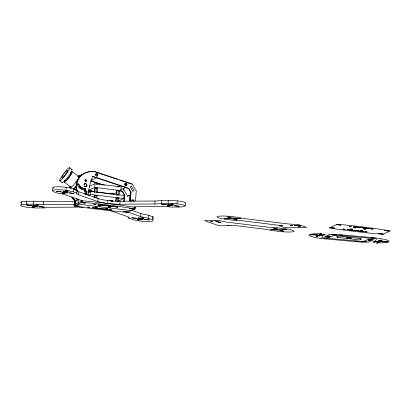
<?xml version="1.0" encoding="UTF-8"?>
<svg xmlns="http://www.w3.org/2000/svg" width="411" height="411" viewBox="0 0 411 411"><rect width="100%" height="100%" fill="white"/><g stroke="black" fill="none" stroke-linecap="round" stroke-linejoin="round"><path stroke-width="0.62" d="M135.476 200.938L136.282 190.93L132.157 183.964L94.669 171.469A19.312 18.428 65.3 0 0 84.651 173.257C78.563 176.047 75.264 183.352 76.898 189.805L76.487 189.995C74.853 183.542 78.152 176.232 84.24 173.447A19.312 18.428 65.3 0 1 89.67 171.731M84.815 191.464C86.721 189.774 87.538 194.167 85.159 193.227M83.325 207.087L50.486 207.303A16.322 2.471 4.6 0 0 44.224 207.997A9.828 1.485 4.6 0 0 37.642 208.038A24.578 3.72 4.6 0 1 29.654 207.529L28.703 207.442A9.453 1.428 4.6 0 1 21.351 204.858L21.588 201.878L22.004 201.78A24.578 3.72 4.6 0 1 26.849 201.185A9.828 1.485 4.6 0 0 33.43 201.143A16.322 2.471 4.6 0 0 43.355 201.734L74.365 201.534L78.439 199.664L78.08 204.133L131.392 210.622M21.351 204.858L21.768 204.76A24.578 3.72 4.6 0 1 26.607 204.169L26.849 201.185M26.607 204.169A9.828 1.485 4.6 0 0 33.188 204.123L33.43 201.143M33.214 206.224L32.423 205.788L35.608 205.639L38.428 206.317L36.343 206.589L33.214 206.224L33.312 205.032M33.491 206.286L33.584 205.089M33.794 206.343L33.892 205.151M34.128 206.394L34.221 205.202M34.478 206.445L34.575 205.253M34.596 206.456L34.688 205.264M34.848 206.486L34.94 205.295M35.223 206.522L35.315 205.33M35.598 206.553C35.593 202.71 42.302 206.517 35.716 205.387M35.978 206.579L36.07 205.387M33.188 204.123A16.322 2.471 4.6 0 0 43.114 204.714L43.525 204.714L43.766 201.734M134.844 207.314L122.74 205.479A135.887 20.555 4.6 0 0 109.619 203.728L105.149 203.183A135.548 20.504 4.6 0 0 91.55 201.678L82.272 200.774L64.928 194.691A16.322 2.471 4.6 0 0 57.129 193.124A9.828 1.485 4.6 0 0 53.451 191.834A24.578 3.72 4.6 0 1 52.68 190.555L53.014 187.442A9.453 1.428 4.6 0 1 66.176 187.354L67.034 187.488A24.578 3.72 4.6 0 1 73.43 188.726A9.828 1.485 4.6 0 0 77.109 190.016L76.872 192.995A16.322 2.471 4.6 0 0 78.121 194.609L97.89 201.549A16.188 2.451 4.6 0 0 119.848 204.221L155.23 203.99A16.322 2.471 4.6 0 0 161.497 203.296A9.828 1.485 4.6 0 0 168.078 203.25A24.578 3.72 4.6 0 1 176.062 203.764L177.013 203.851A9.453 1.428 4.6 0 1 184.369 206.43L183.953 206.528A24.578 3.72 4.6 0 1 179.109 207.123A9.828 1.485 4.6 0 0 172.533 207.165A16.322 2.471 4.6 0 0 162.607 206.574L134.988 206.754A2.219 0.334 4.6 0 0 134.592 207.267L135.306 207.385L135.188 208.875L127.595 212.364L113.724 211.059A135.887 20.555 4.6 0 1 100.068 209.548L95.593 209.009A135.548 20.504 4.6 0 1 82.503 207.267L74.006 206.009L74.365 201.534M62.205 193.483C61.337 192.898 64.106 192.672 64.671 193.036C64.969 193.74 61.044 194.203 62.302 192.291M62.38 193.514L62.477 192.322M62.57 193.545L62.667 192.353M62.78 193.571L62.873 192.379M62.996 193.591L63.089 192.399M63.207 193.602L63.304 192.41M63.428 192.656L62.148 192.158L65.493 191.983L68.175 192.672L66.315 192.929L63.428 192.656L63.52 191.464M63.417 193.612L63.51 192.42M63.607 193.612L63.705 192.42M63.751 192.708L63.844 191.516M63.782 193.607L63.875 192.415M63.926 193.591L64.018 192.399M64.039 193.571L64.188 191.567M64.116 193.55L64.208 192.358M64.342 192.79L64.44 191.598M64.455 192.805L64.553 191.613M64.83 192.846L64.923 191.654M65.205 192.877L65.303 191.685M65.585 192.903L65.683 191.711M52.778 190.421A9.453 1.428 4.6 0 1 65.935 190.334L66.176 187.354M65.971 191.865C64.512 191.454 67.615 190.925 68.118 191.351C69.13 191.952 64.548 192.687 66.068 190.673M65.955 192.918L66.053 191.726M66.161 191.896L66.258 190.704M66.315 192.929L66.464 190.73M66.587 191.942L66.68 190.75M66.654 192.934L66.752 191.742M66.798 191.952L66.895 190.761M67.008 191.963L67.101 190.771M67.199 191.963L67.296 190.771M67.373 191.958L67.466 190.766M67.517 191.942L67.609 190.75M67.63 191.922L67.723 190.73M67.707 191.901L67.8 190.709M76.872 192.995A9.828 1.485 4.6 0 1 73.194 191.706L73.43 188.726M74.006 206.009L76.6 205.685L75.105 205.5L75.465 201.03L76.446 201.149M76.816 198.487L76.718 199.679L77.622 199.787L77.211 199.977M78.331 194.686L78.362 191.624A16.322 2.471 4.6 0 1 76.826 190.457M81.27 200.085L81.101 202.772L82.154 202.263L91.427 203.168A135.548 20.504 4.6 0 1 105.026 204.673L109.501 205.217A135.887 20.555 4.6 0 1 122.622 206.969L135.188 208.875M75.105 205.5L81.054 202.767L82.96 202.762L81.465 202.577L81.584 201.087L82.272 200.774L82.154 202.263M81.512 202.587L81.666 200.671M88.658 192.697L88.812 190.781L91.735 190.899L91.324 191.084M89.064 192.507L89.218 190.591M90.579 191.927L90.682 190.653M88.195 195.497L90.471 194.449L90.713 191.469L124.076 195.533L123.834 198.513L118.722 200.861M88.447 190.314L94.7 187.442L94.998 183.717L121.106 186.892L120.808 190.622L119.673 191.141M94.042 197.295L94.196 195.384L97.119 195.497L96.914 198.056M94.438 192.399L94.797 187.93L95.208 187.745L97.72 188.048L97.361 192.518L96.308 192.271L96.667 187.801M94.402 197.748L94.607 195.194M94.849 192.214L95.208 187.745M95.861 197.809L96.066 195.251M97.89 201.549L98.126 198.57L78.573 191.706M107.579 203.476L107.821 200.496M110.708 194.495L110.811 193.216L112.27 193.278L113.323 193.524L113.22 194.804M115.702 201.22L115.959 198.03L116.364 197.84L118.882 198.148L118.625 201.339M116.108 201.036L116.364 197.84M116.965 190.391L116.554 190.581L116.195 195.05L116.606 194.86L116.965 190.391L119.478 190.694L119.118 195.168M117.52 201.729L117.829 197.902M118.43 190.447L118.07 194.922L116.606 194.86M119.848 204.221L120.084 201.241L155.471 201.01A16.322 2.471 4.6 0 0 161.739 200.311A9.828 1.485 4.6 0 0 168.315 200.27A24.578 3.72 4.6 0 1 176.304 200.779L177.254 200.871A9.453 1.428 4.6 0 1 185.094 203.281M123.788 201.436L124.297 195.148L122.098 191.439L119.693 190.637M124.148 201.878L124.708 194.963L122.509 191.249L120.104 190.447M129.367 200.732L129.819 195.102M129.948 201.03L130.657 192.23L128.458 188.515L92.377 176.489M131.443 210.262L141.03 213.617A16.322 2.471 4.6 0 0 148.828 215.184A9.828 1.485 4.6 0 0 152.507 216.474L152.265 219.453A24.578 3.72 4.6 0 1 153.041 220.733L152.943 220.871A9.453 1.428 4.6 0 1 139.781 220.954L138.923 220.825A24.578 3.72 4.6 0 1 132.527 219.582A9.828 1.485 4.6 0 0 128.849 218.292L128.946 217.1M130.308 201.467L131.068 192.04L128.869 188.33L92.788 176.304A58.27 55.613 65.3 0 0 88.201 194.973M138.266 218.991L137.546 218.616L140.891 218.447L143.567 219.135L141.353 219.382L138.266 218.991L138.358 217.799M138.528 219.053L138.62 217.861M138.82 219.114L138.918 217.922M139.144 219.171L139.242 217.979M139.488 219.222L139.586 218.025M139.735 219.253L139.832 218.061M139.853 219.263L139.946 218.071M140.223 219.304L140.321 218.113M152.265 219.453A9.828 1.485 4.6 0 1 148.587 218.164A16.322 2.471 4.6 0 1 140.788 216.597L140.788 213.54M140.603 219.335L140.701 218.143M140.978 219.361L141.076 218.169M141.353 219.382L141.446 218.19M141.708 219.387L141.805 218.195M142.052 219.392L142.144 218.2M142.365 219.382L142.463 218.19M142.653 219.371L142.751 218.179M142.91 219.346L143.007 218.154M148.587 218.164L148.828 215.184M153.087 219.084L153.277 217.753A24.578 3.72 4.6 0 0 152.507 216.474M154.834 203.995L155.075 201.015M161.497 203.296L161.739 200.311M167.524 206.307C165.993 205.952 169.044 205.361 169.496 205.757C171.176 206.24 165.946 207.272 167.616 205.115M167.714 206.337L167.811 205.146M168.078 203.25L168.315 200.27M167.919 206.363L168.017 205.171M168.135 206.384L168.233 205.192M168.376 205.413L167.287 204.971L170.498 204.765L173.319 205.443L171.582 205.726L168.376 205.413L168.474 204.216M168.351 206.394L168.448 205.202M168.556 206.404L168.654 205.212M168.685 205.469L168.782 204.277M168.751 206.404L168.844 205.212M168.921 206.399L169.111 204.329M169.368 205.572L169.466 204.38M169.486 205.582L169.579 204.39M169.733 205.613L169.83 204.421M170.113 205.649L170.205 204.457M170.488 205.68C170.873 201.76 176.966 205.777 170.565 204.483M170.863 205.706L170.961 204.514M171.115 204.657L171.207 203.466M171.233 205.716L171.402 203.496M171.51 204.714L171.608 203.522M171.726 204.735L171.824 203.543M171.942 204.745L172.039 203.553M172.147 204.755L172.245 203.563M172.343 204.755L172.435 203.563M172.512 204.75L172.61 203.558M172.656 204.735L172.754 203.543M177.013 203.851L177.254 200.871M185.166 205.844L185.407 202.864M70.183 188.233L70.358 186.748L69.947 186.933L69.844 187.673L70.25 187.488M69.947 186.933L70.091 186.204M86.731 192.199L86.351 193.113L85.431 193.329M85.072 191.516L84.979 191.788A1.135 1.084 65.3 0 0 85.334 192.867L85.57 193.036A1.135 1.084 65.3 0 0 86.875 192.816L87.029 192.574A1.135 1.084 65.3 0 0 85.699 190.971L85.134 191.418M74.16 189.373L76.076 186.676M83.731 190.057L84.45 189.014M85.889 186.933L86.603 185.89M53.014 187.442L52.921 187.575A24.578 3.72 4.6 0 0 53.065 188.325M84.887 191.403L86.017 191.182L86.736 192.358M79.241 176.925L79.554 176.602M89.182 190.704L89.521 190.92M79.642 176.53L81.445 175.677M85.349 181.451A0.75 0.714 65.3 0 0 85.714 181.39L85.873 181.287A0.75 0.714 65.3 0 0 86.11 180.783L85.745 180.064L84.871 180.188A0.755 0.719 65.3 0 1 85.19 180.018L85.904 180.172A0.755 0.719 65.3 0 1 85.688 181.441L85.457 181.472M85.688 181.441L86.048 180.439M123.053 188.469L127.631 196.196L128.864 195.446M77.869 176.422L78.29 176.18A19.312 18.428 65.3 0 1 82.59 174.665M70.8 173.257L71.016 173.175A4.675 0.688 -53.1 0 1 68.426 177.86A4.675 0.688 -53.1 0 1 65.447 180.285M85.005 180.08L84.954 180.116A0.75 0.714 65.3 0 1 85.313 180.157L85.483 180.249A0.75 0.714 65.3 0 1 85.565 181.426M81.352 175.281L81.758 175.091M80.797 175.754L81.208 175.564M79.77 176.787L80.181 176.596M79.297 177.341L79.708 177.151M78.85 177.922L79.261 177.732M78.439 178.528L78.85 178.338M78.054 179.155L78.465 178.965M94.258 171.654L94.669 171.469M77.705 179.797L78.116 179.612M77.386 180.465L77.797 180.275M77.098 181.148L77.509 180.958M76.847 181.847L77.258 181.657M76.636 182.556L77.042 182.366M76.456 183.28L76.862 183.09M76.312 184.01L76.723 183.825M76.205 184.755L76.616 184.565M78.388 184.38L78.799 184.19A8.318 7.937 65.3 0 0 85.19 188.736A0.755 0.719 65.3 0 1 85.853 189.569A0.755 0.719 65.3 0 1 85.072 190.226L84.661 190.416A0.755 0.719 65.3 0 0 85.442 189.759A0.755 0.719 65.3 0 0 84.779 188.926A8.318 7.937 65.3 0 1 78.388 184.38A0.755 0.719 65.3 0 0 77.057 184.513M76.133 185.5L76.544 185.31M76.102 186.25L76.508 186.06M76.102 187L76.513 186.815M96.616 177.845L91.206 180.331A1.891 1.803 65.3 0 0 91.92 179.73M76.143 187.755L76.554 187.565M76.22 188.505L76.631 188.315M76.338 189.255L76.744 189.065M89.315 186.327L94.998 183.717M84.779 188.926L85.19 188.736M72.156 197.799L72.567 197.609L75.511 201.036L75.151 205.505L74.74 205.695L75.054 201.22L71.766 197.146L72.177 196.956L72.567 197.609M72.577 198.426L72.983 198.241M73.024 199.037L73.435 198.847M88.437 192.518L90.713 191.469M73.502 199.623L73.913 199.433M74.011 200.183L74.422 199.993M74.54 200.717L74.951 200.532M96.708 195.687L97.119 195.497M110.4 193.406L110.811 193.216M131.751 184.149L132.157 183.964M120.834 189.779L125.704 187.539M112.912 193.715L113.323 193.524M119.067 190.884L119.478 190.694M113.421 194.013L116.262 192.708M123.511 190.118L123.922 189.933M122.098 191.439L122.509 191.249M128.458 188.515L128.869 188.33M109.799 200.856L112.722 200.974L112.311 201.164M124.297 195.148L124.708 194.963M130.657 192.23L131.068 192.04M118.471 198.333L118.882 198.148M127.631 196.196L130.333 194.953M134.895 207.576L135.306 207.385M78.27 176.745L78.593 176.596A6.566 0.966 -53.1 0 1 75.429 182.705A6.566 0.966 -53.1 0 1 70.841 186.774M85.067 180.039L85.786 180.105M89.3 190.673L88.971 190.725L89.459 190.894M117.227 186.779L118.897 186.81M110.174 200.784L112.393 201.01L111.54 201.107M89.13 190.653L89.721 190.647M89.31 190.632L89.994 190.653M118.568 190.832L119.149 190.73L118.594 190.534M112.414 193.658L112.994 193.555L110.765 193.422M43.525 204.714L74.124 204.519L74.859 204.205M117.464 190.442L118.034 190.468M117.104 194.917L117.674 194.937M116.868 197.897L118.548 198.179L117.402 198.261M96.282 184.077L97.69 184.354M96.272 187.817L95.126 187.899L95.444 188.048M89.824 190.632L90.286 190.668M95.676 195.271L94.669 195.446M90.117 190.647L90.579 190.699M94.7 187.442L120.808 190.622M91.129 191.3L94.951 191.767M97.499 192.076L110.872 193.704M90.471 194.449L123.834 198.513M84.461 193.915L87.307 194.259L85.19 194.244M81.584 201.087L82.565 201.21M81.219 201.282L75.27 204.015M134.823 209.071L129.337 208.644L134.412 209.261M128.463 211.994L122.976 211.562L128.052 212.184M90.41 190.678L90.852 190.735M65.935 190.334L66.793 190.468A24.578 3.72 4.6 0 1 73.194 191.706M90.682 190.714L91.401 190.93M125.16 185.87L125.437 185.942A1.135 1.084 65.3 0 0 125.894 183.779L125.617 183.707A1.135 1.084 65.3 0 0 124.821 183.938M90.913 190.761L91.232 190.91M94.864 171.86L117.238 179.314M119.658 180.121L131.145 183.948M90.636 180.629L104.466 185.238M90.826 181.015L102.252 184.827M127.682 212.004L140.547 216.52M109.013 210.155L127.595 216.684A16.322 2.471 4.6 0 1 128.849 218.292M80.613 188.454L80.972 188.716M86.12 191.243L86.634 191.783M69.598 167.693L71.992 169.486M72.213 171.685L78.789 176.622M74.638 188.762L76.158 189.903M74.519 188.921L76.04 190.062M74.401 189.075L75.922 190.216M64.322 182.186L70.898 187.123M59.754 180.789L62.148 182.587M77.083 190.54L77.304 191.264M85.555 193.345A1.135 1.084 65.3 0 1 85.277 193.273M79.133 187.169A1.51 1.444 65.3 0 1 80.371 186.424M81.81 187.544A1.51 1.444 65.3 0 1 81.183 189.23M62.678 175.944A4.675 0.688 -53.1 0 0 62.328 177.829A4.675 0.688 -53.1 0 0 65.909 173.714A4.675 0.688 -53.1 0 0 67.425 170.478L66.972 170.688A4.675 0.688 -53.1 0 0 65.282 172.379M62.868 175.636A4.675 0.688 -53.1 0 1 63.073 175.317M63.294 174.988A4.675 0.688 -53.1 0 1 63.525 174.654M64.517 173.314A4.675 0.688 -53.1 0 1 64.774 172.99M118.337 186.83A1.891 1.803 65.3 0 1 119.19 186.445M95.48 175.199A1.135 1.084 65.3 0 1 96.467 174.757L96.744 174.829A1.135 1.084 65.3 0 1 97.464 176.006M124.759 184.683A1.135 1.084 65.3 0 1 125.555 184.452L125.833 184.524A1.135 1.084 65.3 0 1 126.552 185.7M131.797 200.244A1.135 1.084 65.3 0 1 133.59 201.262M96.231 177.737A1.891 1.803 65.3 0 1 95.342 177.377M95.599 174.151A1.891 1.803 65.3 0 1 97.767 174.711M95.542 174.454A1.135 1.084 65.3 0 1 96.528 174.012L96.806 174.084A1.135 1.084 65.3 0 1 96.904 176.165M125.792 187.426A1.891 1.803 65.3 0 1 124.076 186.728M124.687 183.845A1.891 1.803 65.3 0 1 126.855 184.405M84.871 190.504A1.891 1.803 65.3 0 1 85.796 190.365M120.084 201.241A16.188 2.451 4.6 0 1 98.126 198.57M71.18 187.817A0.755 0.719 65.3 0 1 71.108 187.246M118.676 186.882A1.135 1.084 65.3 0 1 119.38 186.445M77.879 176.37A19.312 18.428 65.3 0 1 82.179 174.855M85.072 190.226A9.828 9.381 65.3 0 1 77.885 185.515L77.545 184.893A0.755 0.719 65.3 0 1 77.807 183.881A0.755 0.719 65.3 0 1 78.799 184.19M131.839 201.102A1.135 1.084 65.3 0 1 132.861 199.813A1.135 1.084 65.3 0 1 134.001 201.071M90.81 171.603A19.312 18.428 65.3 0 1 93.107 171.562M84.137 184.02A1.51 1.444 65.3 0 1 86.474 184.832A1.51 1.444 65.3 0 1 84.882 186.681M84.312 186.45A1.51 1.444 65.3 0 1 84.07 186.25M64.989 180.131A6.566 0.966 -53.1 0 0 67.769 179.129A6.566 0.966 -53.1 0 0 72.012 171.659L71.694 171.808A6.566 0.966 -53.1 0 0 70.44 172.872M75.984 186.121A8.698 1.279 -53.1 0 1 73.369 188.973M78.825 187.313A1.51 1.444 65.3 0 1 80.063 186.568M81.527 188.464A1.51 1.444 65.3 0 1 81.167 189.132M80.438 188.67A0.75 0.714 65.3 0 0 80.91 187.406L80.756 187.282A0.75 0.714 65.3 0 0 79.724 188.115M79.585 187.539A0.75 0.714 65.3 0 1 80.448 187.426L80.602 187.544A0.75 0.714 65.3 0 1 80.32 188.788M71.56 169.522A8.194 1.207 -53.1 0 1 69.685 174.434A8.194 1.207 -53.1 0 1 63.047 182.263L62.251 182.628A8.194 1.207 -53.1 0 1 62.056 182.345M76.955 190.159A16.322 2.471 4.6 0 1 77.109 190.016M20.971 202.695A9.453 1.428 4.6 0 1 21.588 201.878M316.552 235.642L319.547 235.883L316.552 235.642M378.623 240.635L381.624 240.877L378.623 240.635M319.948 234.933L322.188 235.123L319.948 234.933M375.993 241.401L378.233 241.586L375.993 241.401M224.272 218.287L228.989 218.467L224.272 218.287M235.786 218.21L240.507 218.395L235.786 218.21M270.638 229.6L275.36 229.785L270.638 229.6M282.152 229.528L286.873 229.708L282.203 229.497M316.074 236.274L317.569 236.402L316.074 236.274M380.612 240.132L382.107 240.26L380.612 240.132M26.597 205.027L31.555 205.562L26.597 205.027M39.292 206.569L44.249 207.108L39.292 206.569M56.348 191.362L61.301 191.896L56.348 191.362M69.038 192.903L73.995 193.442L69.038 192.903M131.741 217.82L136.699 218.354L131.741 217.82M144.436 219.361L149.393 219.9L144.436 219.361M161.487 204.154L166.445 204.688L161.487 204.154M174.182 205.695L179.139 206.235L174.182 205.695M227.36 216.859C232.056 218.914 231.953 216.7 227.36 216.859M233.797 219.12C238.488 221.169 238.385 218.96 233.797 219.12M273.726 228.177C278.422 230.227 278.319 228.018 273.726 228.177M280.163 230.437C284.859 232.492 284.797 230.16 280.163 230.437M76.842 205.834L79.061 206.055L76.842 205.834M83.202 202.911L85.421 203.132L83.202 202.911M87.692 207.093L89.911 207.319L87.692 207.093M93.847 204.267L96.066 204.488L93.847 204.267M95.069 207.046L97.289 207.267L95.069 207.046M97.972 205.711L100.192 205.937L97.972 205.711M105.329 208.295L107.548 208.516L105.329 208.295M108.232 206.959L110.451 207.185L108.232 206.959M109.454 209.738L111.674 209.964L109.454 209.738M115.609 206.913L117.829 207.134L115.609 206.913M210.571 221.375L212.79 221.601L210.571 221.375M218.703 222.366L220.923 222.587L218.703 222.366M280.323 225.398L282.537 225.618L280.323 225.398M290.258 225.398L292.473 225.618L290.258 225.398M298.391 226.384L300.611 226.61L298.391 226.384M320.035 235.282L319.075 235.318A8.318 1.259 4.6 0 0 311.358 234.974L310.135 234.809L310.947 234.696A9.828 1.485 4.6 0 1 319.486 235.128L320.035 235.282M332.103 227.792L334.323 228.013L332.103 227.792M324.284 238.359L326.504 238.585L324.284 238.359M338.464 224.868L340.683 225.094L338.464 224.868M328.029 236.048L330.249 236.274L328.029 236.048M342.954 229.05L345.173 229.276L342.954 229.05M349.114 226.225L351.333 226.446L349.114 226.225M340.452 235.113L342.671 235.333L340.452 235.113M350.336 229.004L352.551 229.23L350.336 229.004M353.234 227.668L355.453 227.894L353.234 227.668M360.591 230.252L362.81 230.473L360.591 230.252M363.494 228.917L365.713 229.143L363.494 228.917M364.716 231.701L366.936 231.922L364.716 231.701M355.541 241.19L357.76 241.411L355.541 241.19M370.871 228.87L373.09 229.097L370.871 228.87M367.963 240.25L370.183 240.476L367.963 240.25M371.714 237.938L373.928 238.164L371.714 237.938M378.166 241.257L378.685 241.437A9.828 1.485 4.6 0 0 387.224 241.868L388.041 241.786L386.813 241.591A8.318 1.259 4.6 0 1 379.096 241.252L378.166 241.257M32.12 206.944C35.336 208.238 36.209 205.433 32.12 206.944M137.264 219.736C140.459 221.036 141.353 218.226 137.264 219.736M140.855 218.087C144.05 219.387 144.944 216.576 140.855 218.087M60.653 180.465L59.862 180.83A8.194 1.207 -53.1 0 1 65.298 171.505A8.194 1.207 -53.1 0 1 69.007 169.8A8.194 1.207 -53.1 0 1 60.653 180.465M131.52 186.26L130.282 187.01L132.835 191.321L134.073 190.576L131.52 186.26M92.532 207.612L92.121 207.796L108.489 209.548L92.532 207.612M98.851 204.709L98.44 204.894L114.808 206.651L98.851 204.709M329.956 227.648L329.268 227.966L337.765 229.225A135.548 20.504 4.6 0 0 350.855 230.967L355.335 231.511A135.887 20.555 4.6 0 0 368.986 233.016L382.857 234.327L383.268 234.136L378.238 233.525L383.679 233.946L389.628 231.213L384.598 230.602L390.45 230.838L377.884 228.927A135.887 20.555 4.6 0 0 364.763 227.175L360.293 226.631A135.548 20.504 4.6 0 0 346.694 225.125L337.416 224.221L336.727 224.54L338.227 224.719L336.316 224.725L330.367 227.463L331.862 227.643L331.451 227.833L329.956 227.648M320.436 233.217L319.203 233.782A14.971 2.266 4.6 0 0 311.379 236.556L313.105 237.034A19.312 2.923 4.6 0 0 322.06 238.601L362.348 242.243L368.749 241.997L373.748 239.7L368.667 239.084L368.261 239.274L371.883 239.716L371.066 240.091L367.439 239.649L364.146 241.159L360.74 241.293L321.962 237.784A58.27 8.816 4.6 0 1 325.368 234.532L323.375 234.291L322.964 234.476L323.868 234.589L323.051 234.964L319.059 234.481L320.786 234.213L321.197 234.023L320.652 233.957L321.885 233.391L320.436 233.217M329.422 234.568L324.423 236.864L329.499 237.481L329.91 237.291L326.283 236.849L327.105 236.474L330.732 236.916L334.02 235.405L337.431 235.272L376.204 238.781A58.27 8.816 4.6 0 1 372.803 242.033L374.796 242.274L375.207 242.089L374.298 241.976L375.12 241.601L379.112 242.084L377.38 242.351L376.974 242.541L377.514 242.608L376.286 243.173L377.735 243.348L378.968 242.783A14.971 2.266 4.6 0 0 386.792 240.009L385.066 239.531A19.312 2.923 4.6 0 0 376.111 237.964L335.823 234.321L329.422 234.568M347.798 229.569L347.387 229.754L363.756 231.511L347.798 229.569M354.112 226.667L353.701 226.857L370.07 228.608L354.112 226.667M337.642 236.253L336.414 236.818L337.863 236.993L337.246 237.275L358.284 239.839L360.349 239.731L361.577 239.166L360.128 238.986L360.745 238.704L339.707 236.145L337.642 236.253M335.628 234.676L331.662 234.825L336.547 234.928L335.628 234.676M365.59 241.483L361.623 241.637L366.509 241.74L365.59 241.483M213.869 220.563L204.406 220.625L218.929 225.721L228.475 225.66L227.735 225.403L231.105 225.644A2.219 0.334 4.6 0 1 231.424 225.31A2.219 0.334 4.6 0 1 233.71 225.382L264.145 229.086A16.322 2.471 4.6 0 1 272.046 230.643A9.828 1.485 4.6 0 1 279.3 231.527A24.578 3.72 4.6 0 0 287.248 231.984L288.147 232.004A9.453 1.428 4.6 0 0 292.252 230.119L291.651 229.96A24.578 3.72 4.6 0 0 285.455 228.696A9.828 1.485 4.6 0 1 278.201 227.817A16.322 2.471 4.6 0 1 268.255 227.201L229.235 222.454A16.188 2.451 4.6 0 1 219.546 220.527L215.189 220.553L219.602 222.104L218.287 222.115L213.869 220.563M279.608 225.408L242.875 220.825A16.322 2.471 4.6 0 0 232.934 220.209A9.828 1.485 4.6 0 0 225.68 219.33A24.578 3.72 4.6 0 1 219.484 218.066L218.883 217.907A9.453 1.428 4.6 0 1 222.988 216.022L223.887 216.042A24.578 3.72 4.6 0 1 231.835 216.499A9.828 1.485 4.6 0 0 239.089 217.383A16.322 2.471 4.6 0 0 246.99 218.94L286.005 223.687A16.188 2.451 4.6 0 0 298.268 224.432L300.703 225.285L294.122 225.331L301.438 225.547L306.729 227.401L284.361 227.545L279.028 225.675L280.343 225.665L279.608 225.408M231.146 217.84L230.807 217.84A3.026 0.457 4.6 0 0 229.718 218.359L229.919 218.426A3.026 0.457 4.6 0 0 233.623 218.873L233.957 218.873A3.026 0.457 4.6 0 0 235.051 218.349L234.851 218.287A3.026 0.457 4.6 0 0 231.146 217.84M277.559 229.153L277.22 229.153A3.026 0.457 4.6 0 0 276.064 229.667L276.254 229.734A3.026 0.457 4.6 0 0 279.948 230.186L280.281 230.186A3.026 0.457 4.6 0 0 281.437 229.672L281.247 229.61A3.026 0.457 4.6 0 0 277.559 229.153M85.914 181.292L85.724 181.277A0.755 0.719 65.3 0 1 85.252 180.09A0.755 0.719 65.3 0 1 86.48 180.188A0.755 0.719 65.3 0 1 85.914 181.292M97.217 173.894L96.939 173.822A1.135 1.084 65.3 0 0 96.482 175.985L96.76 176.057A1.135 1.084 65.3 0 0 97.217 173.894M126.305 183.589L126.028 183.517A1.135 1.084 65.3 0 0 125.571 185.68L125.848 185.751A1.135 1.084 65.3 0 0 126.305 183.589M347.5 238.164A2.42 0.365 4.6 0 0 351.384 238.231A2.42 0.365 4.6 0 0 348.107 237.579A2.42 0.365 4.6 0 0 347.5 238.164M84.075 184.606A1.51 1.444 65.3 0 0 85.899 186.466A1.51 1.444 65.3 0 0 86.495 183.964A1.51 1.444 65.3 0 0 84.075 184.606"/></g></svg>
